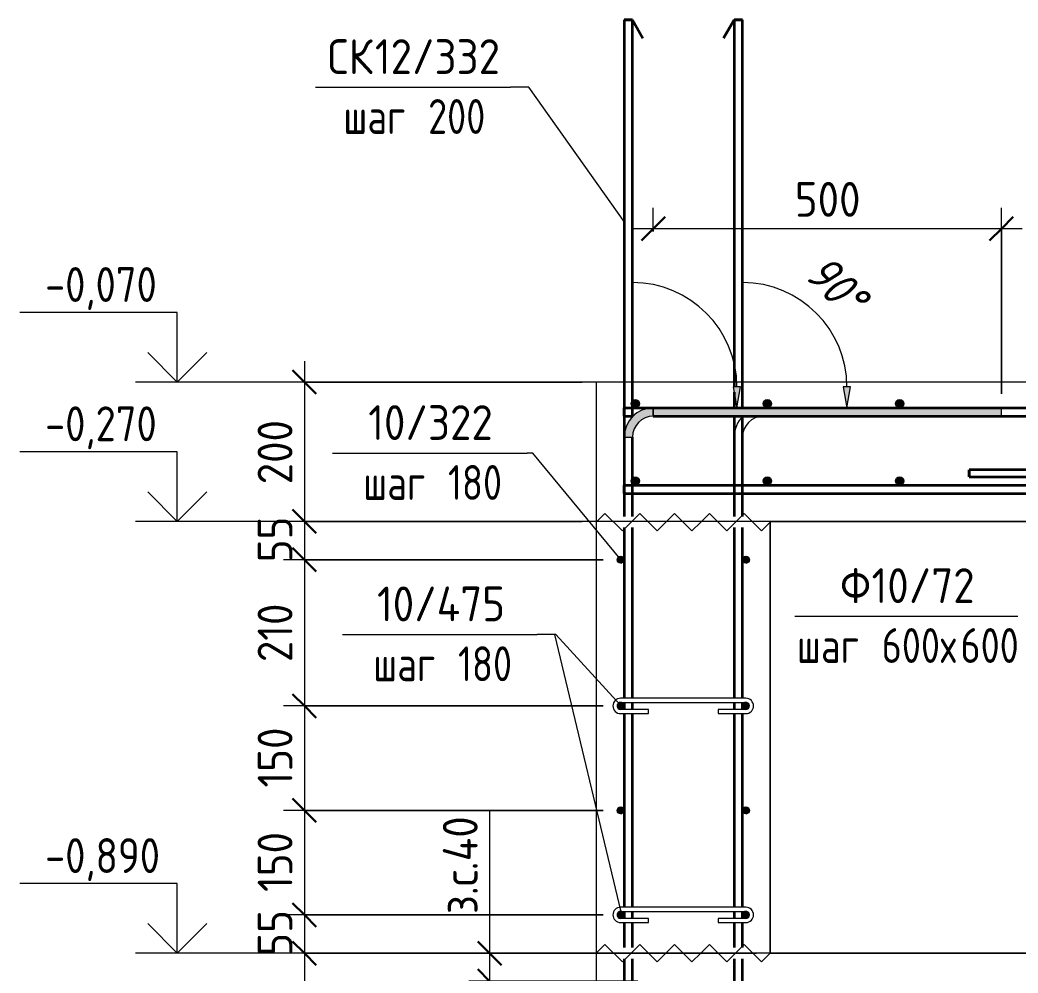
# Model space of a CAD drawing. Header units: millimetres. Extents: x 677 to 38046, y -1785 to 52249.
# Drawn here: x 6745 to 8178, y -918 to 450 of the extents above; entities that cross this region are included whole.
import ezdxf

# ---------------------------------------------------------------- set-up
doc = ezdxf.new("R2010")
doc.units = ezdxf.units.MM
for name, color, linetype, lineweight in [('AA_Dim', 7, 'Continuous', 9), ('AA_Dim-20', 7, 'Continuous', 9), ('AA_Oformlenie', 7, 'Continuous', 9), ('AA_Vinoska', 7, 'Continuous', 9), ('AA_Visotnaya otmetka', 7, 'Continuous', 9), ('AF_Perekritie', 7, 'Continuous', 60), ('AF_Perekritie_Опалубка', 253, 'Continuous', 20), ('AF_Stena_Опалубка', 253, 'Continuous', 20), ('KR_Armatura', 7, 'Continuous', 20), ('KR_Armatura_Tonkie', 7, 'Continuous', 20), ('KR_Fundament', 7, 'Continuous', 20)]:
    doc.layers.add(name, color=color, linetype=linetype, lineweight=lineweight)
doc.styles.add('ISOCPEUR_5', font='isocpeur.TTF', dxfattribs={"width": 0.9, "height": 50})
doc.styles.add('ISOCPEUR_6', font='isocpeur.TTF', dxfattribs={"width": 0.8, "height": 50})
doc.styles.add('ISOCPEUR_7', font='isocpeur.TTF', dxfattribs={"width": 0.85, "height": 50})
doc.styles.add('ISOCPEUR_I', font='isocpeui.ttf', dxfattribs={"width": 0.85, "height": 50})
doc.dimstyles.new('00_Точн_3_знака__прозр__2', dxfattribs={"dimscale": 304.8, "dimtxt": 50.137748, "dimasz": 0.111549, "dimexe": 0.098425, "dimexo": 0.065617, "dimgap": 0.006562, "dimtad": 1, "dimdec": 3, "dimrnd": 0.001, "dimdsep": 46, "dimtxsty": 'ISOCPEUR_5', "dimblk1": 'OBLIQUE', "dimblk2": 'OBLIQUE', "dimsah": 1, "dimcen": 0.09, "dimdle": 0.098425, "dimazin": 0, "dimtfac": 1, "dimtdec": 4, "dimtix": 1, "dimtmove": 0, "dimatfit": 3, "dimfxl": 1, "dimtvp": 1, "dimtolj": 1, "dimtzin": 0, "dimlwd": 18, "dimlwe": 18, "dimarcsym": 2})
doc.dimstyles.new('00_Точн_3_знака__прозр__3', dxfattribs={"dimscale": 304.8, "dimtxt": 50.137748, "dimasz": 0.111549, "dimexe": 0.098425, "dimexo": 0.065617, "dimgap": 0.006562, "dimtad": 1, "dimdec": 3, "dimrnd": 0.001, "dimdsep": 46, "dimtxsty": 'ISOCPEUR_5', "dimblk1": 'OBLIQUE', "dimblk2": 'OBLIQUE', "dimsah": 1, "dimcen": 0.09, "dimdle": 0.098425, "dimazin": 0, "dimtfac": 1, "dimtdec": 4, "dimtix": 1, "dimtmove": 1, "dimatfit": 3, "dimfxl": 1, "dimtvp": 1, "dimtolj": 1, "dimtzin": 0, "dimlwd": 18, "dimlwe": 18, "dimarcsym": 2})

# ---------------------------------------------------------------- blocks, each defined once
blk = doc.blocks.new('Грунт - Грунт-3689481-Сечение 6')
at = {"layer": 'AF_Perekritie', "lineweight": 20}
for p, q in [((3490.1, -270), (2610.1, -270)), ((2610.1, -270), (2610.1, -890)), ((3490.1, -890), (3490.1, -270)), ((2610.1, -890), (3490.1, -890))]:
    blk.add_line(p, q, dxfattribs=at)
blk = doc.blocks.new('351_Ряд стержней П переменный шаг _НесАрм_РабПлоск_ - Тип 1-3816183-Сечение 6')
at = {"layer": 'KR_Armatura_Tonkie', "lineweight": 35}
for p, q in [((2400.1, 450), (2400.1, -263)), ((2412.1, 450), (2400.1, 450)), ((2400.1, 450), (2412.1, 450)), ((2412.1, -107), (2412.1, 450)), ((2412.1, 450), (2427.1, 424)), ((2558.1, 450), (2543.1, 424)), ((2558.1, 450), (2558.1, -77)), ((2558.1, 450), (2570.1, 450)), ((2570.1, 450), (2558.1, 450)), ((2570.1, -107), (2570.1, 450)), ((2558.1, -84.3), (2558.1, -107)), ((2412.1, -119), (2412.1, -107)), ((2412.1, -119.7), (2412.1, -119)), ((2558.1, -119), (2558.1, -218)), ((2570.1, -218), (2570.1, -119)), ((2412.1, -218), (2412.1, -149)), ((2412.1, -230), (2412.1, -218)), ((2558.1, -218), (2558.1, -230)), ((2570.1, -230), (2570.1, -218)), ((2412.1, -263), (2412.1, -230)), ((2558.1, -230), (2558.1, -263)), ((2570.1, -263), (2570.1, -230)), ((2400.1, -279), (2400.1, -524)), ((2412.1, -524), (2412.1, -279)), ((2558.1, -279), (2558.1, -524)), ((2570.1, -524), (2570.1, -279)), ((2400.1, -530), (2400.1, -540)), ((2412.1, -540), (2412.1, -530)), ((2558.1, -530), (2558.1, -540)), ((2570.1, -540), (2570.1, -530)), ((2400.1, -546), (2400.1, -824)), ((2412.1, -824), (2412.1, -546)), ((2558.1, -546), (2558.1, -824)), ((2570.1, -824), (2570.1, -546)), ((2400.1, -830), (2400.1, -840)), ((2412.1, -840), (2412.1, -830)), ((2558.1, -830), (2558.1, -840)), ((2570.1, -840), (2570.1, -830)), ((2400.1, -846), (2400.1, -882)), ((2412.1, -882), (2412.1, -846)), ((2558.1, -846), (2558.1, -882)), ((2570.1, -882), (2570.1, -846)), ((2400.1, -898), (2400.1, -1108)), ((2412.1, -942), (2412.1, -898)), ((2558.1, -898), (2558.1, -942)), ((2570.1, -942), (2570.1, -898)), ((2412.1, -954), (2412.1, -942)), ((2558.1, -942), (2558.1, -954)), ((2570.1, -954), (2570.1, -942)), ((2412.1, -1108), (2412.1, -954)), ((2558.1, -954), (2558.1, -1108)), ((2570.1, -1108), (2570.1, -954)), ((2528.1, -1138), (2442.1, -1138)), ((2442.1, -1150), (2528.1, -1150))]:
    blk.add_line(p, q, dxfattribs=at)
at = {"layer": 'KR_Armatura_Tonkie', "lineweight": 35, "flags": 128}
for points in [[(2400.1, -1108), (2402, -1120.7), (2407.7, -1132.2), (2413.3, -1138)], [(2442.1, -1138), (2431.4, -1136), (2422.1, -1130.4), (2415.5, -1121.9), (2412.3, -1111.5), (2412.1, -1108)], [(2558.1, -1108), (2556.1, -1118.7), (2550.5, -1127.9), (2542, -1134.6), (2531.6, -1137.8), (2528.1, -1138)], [(2556.7, -1138), (2561.5, -1133.4), (2567.6, -1122.1), (2570, -1109.5), (2570.1, -1108)], [(2413.3, -1138), (2416.6, -1141.4), (2427.9, -1147.5), (2440.5, -1150), (2442.1, -1150)], [(2528.1, -1150), (2540.7, -1148), (2552.3, -1142.3), (2556.7, -1138)]]:
    blk.add_lwpolyline(points, dxfattribs=at)
blk = doc.blocks.new('261_Лягушка _НесАрм_РабПлоск_ - 10 А240-3810805-Сечение 6')
at = {"layer": 'KR_Armatura_Tonkie', "lineweight": 35}
for p, q in [((3085.7, -136.5), (3085.7, -188.5)), ((3085.7, -136.5), (3085.7, -188.5)), ((3095.7, -188.5), (3095.7, -136.5)), ((3095.7, -188.5), (3095.7, -136.5)), ((3078.2, -196), (2895.7, -196)), ((2895.7, -196), (2895.7, -206)), ((2895.7, -206), (2895.7, -196)), ((3285.7, -196), (3103.2, -196)), ((3285.7, -206), (3285.7, -196)), ((3285.7, -196), (3285.7, -206)), ((2895.7, -206), (3078.2, -206)), ((3103.2, -206), (3285.7, -206))]:
    blk.add_line(p, q, dxfattribs=at)
at = {"layer": 'KR_Armatura_Tonkie', "lineweight": 35, "flags": 128}
for points in [[(3085.7, -124), (3087.5, -120.1), (3091.7, -119.1), (3095.1, -121.7), (3095.7, -124)], [(3085.7, -124), (3085.7, -125.9), (3085.7, -131.1), (3085.7, -136.5)], [(3085.7, -136.5), (3085.7, -129.8), (3085.7, -125.2), (3085.7, -124)], [(3095.7, -136.5), (3095.7, -129.8), (3095.7, -125.2), (3095.7, -124)], [(3095.7, -124), (3095.7, -125.9), (3095.7, -131.1), (3095.7, -136.5)], [(3078.2, -206), (3086.2, -204.1), (3092.4, -198.7), (3095.5, -191), (3095.7, -188.5)], [(3085.7, -188.5), (3083.8, -193.5), (3079.1, -196), (3078.2, -196)], [(3085.7, -188.5), (3087.6, -196.5), (3093, -202.8), (3100.7, -205.8), (3103.2, -206)], [(3103.2, -196), (3098.2, -194.1), (3095.7, -189.4), (3095.7, -188.5)]]:
    blk.add_lwpolyline(points, dxfattribs=at)
blk = doc.blocks.new('Последовательность узлов - 3мм масшт20 маскировка-904226-Сечение 6')
at = {"layer": 'AA_Oformlenie'}
for p, q in [((2360.1, -890), (2372.6, -877.5)), ((2397.6, -902.5), (2372.6, -877.5)), ((2410.1, -890), (2422.6, -877.5)), ((2447.6, -902.5), (2422.6, -877.5)), ((2460.1, -890), (2472.6, -877.5)), ((2497.6, -902.5), (2472.6, -877.5)), ((2510.1, -890), (2522.6, -877.5)), ((2547.6, -902.5), (2522.6, -877.5)), ((2560.1, -890), (2572.6, -877.5)), ((2597.6, -902.5), (2572.6, -877.5)), ((2410.1, -890), (2397.6, -902.5)), ((2460.1, -890), (2447.6, -902.5)), ((2510.1, -890), (2497.6, -902.5)), ((2560.1, -890), (2547.6, -902.5)), ((2610.1, -890), (2597.6, -902.5))]:
    blk.add_line(p, q, dxfattribs=at)
blk = doc.blocks.new('079_Обозначение загиба стержня _ЭлУзла_ - Сплошные линии-3826917-Сечение 6')
at = {"layer": 'AA_Oformlenie'}
blk.add_hatch(color=256, dxfattribs=at).paths.add_polyline_path([(2720.1, -107), (2725.3, -77), (2714.8, -77)])
for p, q in [((2725.3, -77), (2714.8, -77)), ((2714.8, -77), (2720.1, -107)), ((2720.1, -107), (2725.3, -77)), ((3100.1, -107), (2600.1, -107)), ((2600.1, -119), (3100.1, -119))]:
    blk.add_line(p, q, dxfattribs=at)
for centre, radius, start, end in [((2570.1, -77), 150, 0.0049, 90), ((2600.1, -149), 42, 134.2549, 180), ((2600.1, -149), 30, 90, 180)]:
    blk.add_arc(centre, radius, start, end, dxfattribs=at)
blk = doc.blocks.new('079_Обозначение загиба стержня _ЭлУзла_ - Сплошные линии-3826904-Сечение 6')
at = {"layer": 'AA_Oformlenie'}
for points in [[(2562.1, -107), (2567.3, -77), (2556.8, -77)], [(2412.1, -149), (2413.1, -141.2), (2416.1, -134), (2421.1, -127.6), (2427.1, -123), (2434.3, -120), (2442.1, -119), (2442.1, -107), (2431.2, -108.4), (2421.1, -112.6), (2412.1, -119.7), (2405.7, -128), (2401.5, -138.1), (2400.1, -149)], [(2725.3, -119), (2942.1, -119), (2942.1, -107), (2442.1, -107), (2442.1, -119), (2722.2, -119)]]:
    blk.add_hatch(color=256, dxfattribs=at).paths.add_polyline_path(points)
for p, q in [((2567.3, -77), (2556.8, -77)), ((2556.8, -77), (2562.1, -107)), ((2562.1, -107), (2567.3, -77)), ((2442.1, -119), (2442.1, -107)), ((2942.1, -107), (2442.1, -107)), ((2942.1, -107), (2442.1, -107)), ((2442.1, -107), (2442.1, -119)), ((2942.1, -119), (2942.1, -107)), ((2942.1, -119), (2942.1, -107)), ((2442.1, -119), (2942.1, -119)), ((2442.1, -119), (2942.1, -119)), ((2400.1, -149), (2412.1, -149))]:
    blk.add_line(p, q, dxfattribs=at)
for centre, radius, start, end in [((2412.1, -77), 150, 0.0049, 90), ((2442.1, -149), 42, 90, 180), ((2442.1, -149), 42, 90, 180), ((2442.1, -149), 30, 90, 180), ((2442.1, -149), 30, 90, 180)]:
    blk.add_arc(centre, radius, start, end, dxfattribs=at)
blk = doc.blocks.new('079_Шпилька _ЭлУзла_ - d8 А240-3827634-Сечение 6')
at = {"layer": 'AA_Oformlenie'}
for p, q in [((2575.1, -824), (2395.1, -824)), ((2395.1, -830), (2575.1, -830)), ((2435.1, -840), (2395.1, -840)), ((2435.1, -846), (2435.1, -840)), ((2575.1, -840), (2535.1, -840)), ((2535.1, -840), (2535.1, -846)), ((2395.1, -846), (2435.1, -846)), ((2535.1, -846), (2575.1, -846))]:
    blk.add_line(p, q, dxfattribs=at)
for centre, radius, start, end in [((2395.1, -835), 11, 90, 270), ((2395.1, -835), 5, 90, 270), ((2575.1, -835), 11, 270, 90), ((2575.1, -835), 5, 270, 90)]:
    blk.add_arc(centre, radius, start, end, dxfattribs=at)
blk = doc.blocks.new('DIMBLOCK47-Сечение 6')
at = {"layer": 'AA_Dim-20', "lineweight": 18}
for p, q in [((7654.2, 146.3), (7654.2, 180.3)), ((8154.2, -87), (8154.2, 180.3)), ((8184.2, 150.3), (7624.2, 150.3)), ((7654.2, 150.3), (7654.2, 146.3)), ((8154.2, 150.3), (8154.2, -87))]:
    blk.add_line(p, q, dxfattribs=at)
at = {"layer": 'AA_Dim-20', "lineweight": 30}
for p, q in [((7654.2, 150.3), (7671.2, 167.3)), ((8154.2, 150.3), (8171.2, 167.3)), ((7654.2, 150.3), (7637.2, 133.3)), ((8154.2, 150.3), (8137.2, 133.3))]:
    blk.add_line(p, q, dxfattribs=at)
at = {"layer": 'AA_Dim-20', "color": 0, "lineweight": 18, "insert": (7857.4, 217.4), "char_height": 50, "width": 112.384, "attachment_point": 1, "line_spacing_factor": 1.135194, "style": 'ISOCPEUR_5'}
blk.add_mtext('500', dxfattribs=at)
blk = doc.blocks.new('_Oblique')
at = {"color": 0, "linetype": 'ByBlock', "lineweight": -2}
blk.add_line((-0.5, -0.5), (0.5, 0.5), dxfattribs=at)
blk = doc.blocks.new('042_М_Арматуры - Диам длина поз _ Шаг-2260295-Сечение 6')
at = {"layer": 'AA_Vinoska'}
blk.add_line((3918, 313.8), (4198, 313.8), dxfattribs=at)
blk = doc.blocks.new('042_М_Арматуры - Диам длина поз _ Комментарий-2260297-Сечение 6')
at = {"layer": 'AA_Vinoska'}
blk.add_line((3113.6, -1446.6), (3433.6, -1446.6), dxfattribs=at)
blk = doc.blocks.new('DIMBLOCK49-Сечение 6')
at = {"layer": 'AA_Dim-20', "lineweight": 18}
for p, q in [((7419, -686.2), (7419, -853.8)), ((7419, -853.8), (7419, -910)), ((7419, -860), (7419, -960)), ((7802.2, -890), (7389, -890)), ((7419, -890), (7802.2, -890)), ((7632.2, -930), (7389, -930)), ((7419, -930), (7632.2, -930))]:
    blk.add_line(p, q, dxfattribs=at)
at = {"layer": 'AA_Dim-20', "lineweight": 30}
for p, q in [((7419, -890), (7402, -873)), ((7419, -890), (7436, -907)), ((7419, -930), (7402, -913)), ((7419, -930), (7436, -947))]:
    blk.add_line(p, q, dxfattribs=at)
at = {"layer": 'AA_Dim-20', "color": 0, "lineweight": 18, "insert": (7351.9, -833.8), "char_height": 50, "width": 177.09, "attachment_point": 1, "rotation": 90, "line_spacing_factor": 1.135194, "style": 'ISOCPEUR_5'}
blk.add_mtext('з.с.40', dxfattribs=at)
blk = doc.blocks.new('DIMBLOCK50-Сечение 6')
at = {"layer": 'AA_Dim-20', "lineweight": 18}
for p, q in [((7153, -40), (7153, -270)), ((7552.2, -70), (7123, -70)), ((7153, -70), (7552.2, -70)), ((7552.2, -270), (7123, -270)), ((7153, -270), (7552.2, -270))]:
    blk.add_line(p, q, dxfattribs=at)
at = {"layer": 'AA_Dim-20', "lineweight": 30}
for p, q in [((7153, -70), (7136, -53)), ((7153, -70), (7170, -87)), ((7153, -270), (7136, -253)), ((7153, -270), (7170, -287))]:
    blk.add_line(p, q, dxfattribs=at)
at = {"layer": 'AA_Dim-20', "color": 0, "lineweight": 18, "insert": (7085.9, -216.8), "char_height": 50, "width": 112.384, "attachment_point": 1, "rotation": 90, "line_spacing_factor": 1.135194, "style": 'ISOCPEUR_5'}
blk.add_mtext('200', dxfattribs=at)
blk = doc.blocks.new('DIMBLOCK51-Сечение 6')
at = {"layer": 'AA_Dim-20', "lineweight": 30}
for p, q in [((7153, -270), (7136, -253)), ((7153, -270), (7170, -287)), ((7153, -325), (7136, -308)), ((7153, -325), (7170, -342))]:
    blk.add_line(p, q, dxfattribs=at)
at = {"layer": 'AA_Dim-20', "lineweight": 18}
for p, q in [((7552.2, -270), (7123, -270)), ((7153, -270), (7153, -325)), ((7153, -270), (7552.2, -270)), ((7582.2, -325), (7123, -325)), ((7153, -325), (7582.2, -325))]:
    blk.add_line(p, q, dxfattribs=at)
at = {"layer": 'AA_Dim-20', "color": 0, "lineweight": 18, "insert": (7085.9, -328.7), "char_height": 50, "width": 74.923, "attachment_point": 1, "rotation": 90, "line_spacing_factor": 1.135194, "style": 'ISOCPEUR_5'}
blk.add_mtext('55', dxfattribs=at)
blk = doc.blocks.new('DIMBLOCK52-Сечение 6')
at = {"layer": 'AA_Dim-20', "lineweight": 30}
for p, q in [((7153, -325), (7136, -308)), ((7153, -325), (7170, -342)), ((7153, -535), (7136, -518)), ((7153, -535), (7170, -552))]:
    blk.add_line(p, q, dxfattribs=at)
at = {"layer": 'AA_Dim-20', "lineweight": 18}
for p, q in [((7582.2, -325), (7123, -325)), ((7153, -325), (7153, -535)), ((7153, -325), (7582.2, -325)), ((7582.2, -535), (7123, -535)), ((7153, -535), (7582.2, -535))]:
    blk.add_line(p, q, dxfattribs=at)
at = {"layer": 'AA_Dim-20', "color": 0, "lineweight": 18, "insert": (7085.9, -472.1), "char_height": 50, "width": 101.032, "attachment_point": 1, "rotation": 90, "line_spacing_factor": 1.135194, "style": 'ISOCPEUR_5'}
blk.add_mtext('210', dxfattribs=at)
blk = doc.blocks.new('DIMBLOCK53-Сечение 6')
at = {"layer": 'AA_Dim-20', "lineweight": 30}
for p, q in [((7153, -535), (7136, -518)), ((7153, -535), (7170, -552)), ((7153, -685), (7136, -668)), ((7153, -685), (7170, -702))]:
    blk.add_line(p, q, dxfattribs=at)
at = {"layer": 'AA_Dim-20', "lineweight": 18}
for p, q in [((7582.2, -535), (7123, -535)), ((7153, -535), (7153, -685)), ((7153, -535), (7582.2, -535)), ((7582.2, -685), (7123, -685)), ((7153, -685), (7582.2, -685))]:
    blk.add_line(p, q, dxfattribs=at)
at = {"layer": 'AA_Dim-20', "color": 0, "lineweight": 18, "insert": (7085.9, -652.1), "char_height": 50, "width": 101.032, "attachment_point": 1, "rotation": 90, "line_spacing_factor": 1.135194, "style": 'ISOCPEUR_5'}
blk.add_mtext('150', dxfattribs=at)
blk = doc.blocks.new('DIMBLOCK54-Сечение 6')
at = {"layer": 'AA_Dim-20', "lineweight": 30}
for p, q in [((7153, -685), (7136, -668)), ((7153, -685), (7170, -702)), ((7153, -835), (7136, -818)), ((7153, -835), (7170, -852))]:
    blk.add_line(p, q, dxfattribs=at)
at = {"layer": 'AA_Dim-20', "lineweight": 18}
for p, q in [((7582.2, -685), (7123, -685)), ((7153, -685), (7153, -835)), ((7153, -685), (7582.2, -685)), ((7582.2, -835), (7123, -835)), ((7153, -835), (7582.2, -835))]:
    blk.add_line(p, q, dxfattribs=at)
at = {"layer": 'AA_Dim-20', "color": 0, "lineweight": 18, "insert": (7085.9, -802.1), "char_height": 50, "width": 101.032, "attachment_point": 1, "rotation": 90, "line_spacing_factor": 1.135194, "style": 'ISOCPEUR_5'}
blk.add_mtext('150', dxfattribs=at)
blk = doc.blocks.new('DIMBLOCK55-Сечение 6')
at = {"layer": 'AA_Dim-20', "lineweight": 30}
for p, q in [((7153, -835), (7136, -818)), ((7153, -835), (7170, -852)), ((7153, -890), (7136, -873)), ((7153, -890), (7170, -907))]:
    blk.add_line(p, q, dxfattribs=at)
at = {"layer": 'AA_Dim-20', "lineweight": 18}
for p, q in [((7582.2, -835), (7123, -835)), ((7153, -835), (7153, -890)), ((7153, -835), (7582.2, -835)), ((7802.2, -890), (7123, -890)), ((7153, -890), (7802.2, -890))]:
    blk.add_line(p, q, dxfattribs=at)
at = {"layer": 'AA_Dim-20', "color": 0, "lineweight": 18, "insert": (7085.9, -893.7), "char_height": 50, "width": 74.923, "attachment_point": 1, "rotation": 90, "line_spacing_factor": 1.135194, "style": 'ISOCPEUR_5'}
blk.add_mtext('55', dxfattribs=at)
blk = doc.blocks.new('DIMBLOCK56-Сечение 6')
at = {"layer": 'AA_Dim-20', "lineweight": 30}
for p, q in [((7153, -890), (7136, -873)), ((7153, -890), (7170, -907)), ((7153, -1190), (7136, -1173)), ((7153, -1190), (7170, -1207))]:
    blk.add_line(p, q, dxfattribs=at)
at = {"layer": 'AA_Dim-20', "lineweight": 18}
for p, q in [((7802.2, -890), (7123, -890)), ((7153, -890), (7153, -1220)), ((7153, -890), (7802.2, -890)), ((7552.2, -1190), (7123, -1190)), ((7153, -1190), (7552.2, -1190))]:
    blk.add_line(p, q, dxfattribs=at)
at = {"layer": 'AA_Dim-20', "color": 0, "lineweight": 18, "insert": (7085.9, -1086.8), "char_height": 50, "width": 112.384, "attachment_point": 1, "rotation": 90, "line_spacing_factor": 1.135194, "style": 'ISOCPEUR_5'}
blk.add_mtext('300', dxfattribs=at)
blk = doc.blocks.new('Высотные отметки - Стрелка вверх-400292-Сечение 6')
at = {"layer": 'AA_Vinoska'}
for p, q in [((1758.4, 30), (1532.4, 30)), ((1758.4, -70), (1758.4, 30)), ((1758.4, -70), (1716, -27.6)), ((1758.4, -70), (1800.8, -27.6)), ((1818.4, -70), (1698.4, -70))]:
    blk.add_line(p, q, dxfattribs=at)

msp = doc.modelspace()

# ---------------------------------------------------------------- hatches: boundary and pattern name
at = {"layer": 'KR_Armatura'}
h = msp.add_hatch(color=256, dxfattribs=at)
edge = h.paths.add_edge_path()
edge.add_arc((7628.1811, -101), 6, 0, 360)
for points in [[(7625.1811, -106.1962), (7631.1811, -106.1962), (7634.1811, -101), (7631.1811, -95.8038), (7625.1811, -95.8038), (7622.1811, -101)], [(7815.0561, -106.1962), (7821.0561, -106.1962), (7824.0561, -101), (7821.0561, -95.8038), (7815.0561, -95.8038), (7812.0561, -101)], [(8004.9311, -106.1962), (8010.9311, -106.1962), (8013.9311, -101), (8010.9311, -95.8038), (8004.9311, -95.8038), (8001.9311, -101)], [(7625.1811, -217.1962), (7631.1811, -217.1962), (7634.1811, -212), (7631.1811, -206.8038), (7625.1811, -206.8038), (7622.1811, -212)], [(7815.0561, -217.1962), (7821.0561, -217.1962), (7824.0561, -212), (7821.0561, -206.8038), (7815.0561, -206.8038), (7812.0561, -212)], [(8004.9311, -217.1962), (8010.9311, -217.1962), (8013.9311, -212), (8010.9311, -206.8038), (8004.9311, -206.8038), (8001.9311, -212)], [(7608.7262, -329.7553), (7612.1811, -325), (7608.7262, -320.2447), (7603.136, -322.0611), (7603.136, -327.9389)], [(7788.7262, -329.7553), (7792.1811, -325), (7788.7262, -320.2447), (7783.136, -322.0611), (7783.136, -327.9389)], [(7608.7262, -539.7553), (7612.1811, -535), (7608.7262, -530.2447), (7603.136, -532.1285), (7603.205, -537.9613), (7607.4177, -539.3301)], [(7788.6861, -539.7423), (7788.771, -539.6936), (7792.1811, -535), (7788.6861, -530.2577), (7783.136, -532.0611), (7783.136, -537.9389), (7788.4752, -539.6737)], [(7608.7262, -689.7553), (7612.1811, -685), (7608.7262, -680.2447), (7603.136, -682.0611), (7603.136, -687.9389)], [(7788.7262, -689.7553), (7792.1811, -685), (7788.7262, -680.2447), (7783.136, -682.0611), (7783.136, -687.9389)], [(7608.7262, -839.7553), (7612.1811, -835), (7608.7262, -830.2447), (7603.136, -832.1285), (7603.205, -837.9613), (7607.4177, -839.3301)], [(7788.6861, -839.7423), (7788.771, -839.6936), (7792.1811, -835), (7788.6861, -830.2577), (7783.136, -832.0611), (7783.136, -837.9389), (7788.4752, -839.6737)]]:
    msp.add_hatch(color=256, dxfattribs=at).paths.add_polyline_path(points)
h = msp.add_hatch(color=256, dxfattribs=at)
edge = h.paths.add_edge_path()
edge.add_arc((7818.0561, -101), 6, 0, 360)
h = msp.add_hatch(color=256, dxfattribs=at)
edge = h.paths.add_edge_path()
edge.add_arc((8007.9311, -101), 6, 0, 360)
h = msp.add_hatch(color=256, dxfattribs=at)
edge = h.paths.add_edge_path()
edge.add_arc((7628.1811, -212), 6, 0, 360)
h = msp.add_hatch(color=256, dxfattribs=at)
edge = h.paths.add_edge_path()
edge.add_arc((7818.0561, -212), 6, 0, 360)
h = msp.add_hatch(color=256, dxfattribs=at)
edge = h.paths.add_edge_path()
edge.add_arc((8007.9311, -212), 6, 0, 360)
h = msp.add_hatch(color=256, dxfattribs=at)
edge = h.paths.add_edge_path()
edge.add_arc((7607.1811, -325), 5, 0, 360)
h = msp.add_hatch(color=256, dxfattribs=at)
edge = h.paths.add_edge_path()
edge.add_arc((7787.1811, -325), 5, 0, 360)
h = msp.add_hatch(color=256, dxfattribs=at)
edge = h.paths.add_edge_path()
edge.add_arc((7607.1811, -535), 5, 360, 503.1119667)
edge.add_line((7603.1821, -531.9987), (7607.1811, -535))
edge.add_line((7607.1811, -535), (7612.1811, -535))
h = msp.add_hatch(color=256, dxfattribs=at)
edge = h.paths.add_edge_path()
edge.add_arc((7787.1811, -535), 5, 72.5160871, 287.4839129)
edge.add_line((7788.6833, -539.769), (7787.1811, -535))
edge.add_line((7787.1811, -535), (7788.6833, -530.231))
h = msp.add_hatch(color=256, dxfattribs=at)
edge = h.paths.add_edge_path()
edge.add_arc((7787.1811, -535), 5, 360, 431.0654432)
edge.add_line((7788.8036, -530.2706), (7787.1811, -535))
edge.add_line((7787.1811, -535), (7792.1811, -535))
h = msp.add_hatch(color=256, dxfattribs=at)
edge = h.paths.add_edge_path()
edge.add_arc((7607.1811, -535), 5, 144.8262475, 215.1737525)
edge.add_line((7603.0941, -537.8803), (7607.1811, -535))
edge.add_line((7607.1811, -535), (7603.0941, -532.1197))
h = msp.add_hatch(color=256, dxfattribs=at)
edge = h.paths.add_edge_path()
edge.add_arc((7607.1811, -535), 5, 216.8880333, 360)
edge.add_line((7612.1811, -535), (7607.1811, -535))
edge.add_line((7607.1811, -535), (7603.1821, -538.0013))
h = msp.add_hatch(color=256, dxfattribs=at)
edge = h.paths.add_edge_path()
edge.add_arc((7787.1811, -535), 5, 288.9345568, 360)
edge.add_line((7792.1811, -535), (7787.1811, -535))
edge.add_line((7787.1811, -535), (7788.8036, -539.7294))
h = msp.add_hatch(color=256, dxfattribs=at)
edge = h.paths.add_edge_path()
edge.add_arc((7607.1811, -685), 5, 0, 360)
h = msp.add_hatch(color=256, dxfattribs=at)
edge = h.paths.add_edge_path()
edge.add_arc((7787.1811, -685), 5, 0, 360)
h = msp.add_hatch(color=256, dxfattribs=at)
edge = h.paths.add_edge_path()
edge.add_arc((7607.1811, -835), 5, 0, 143.1119667)
edge.add_line((7603.1821, -831.9987), (7607.1811, -835))
edge.add_line((7607.1811, -835), (7612.1811, -835))
h = msp.add_hatch(color=256, dxfattribs=at)
edge = h.paths.add_edge_path()
edge.add_arc((7787.1811, -835), 5, 72.5160871, 287.4839129)
edge.add_line((7788.6833, -839.769), (7787.1811, -835))
edge.add_line((7787.1811, -835), (7788.6833, -830.231))
h = msp.add_hatch(color=256, dxfattribs=at)
edge = h.paths.add_edge_path()
edge.add_arc((7787.1811, -835), 5, 0, 71.0654432)
edge.add_line((7788.8036, -830.2706), (7787.1811, -835))
edge.add_line((7787.1811, -835), (7792.1811, -835))
h = msp.add_hatch(color=256, dxfattribs=at)
edge = h.paths.add_edge_path()
edge.add_arc((7607.1811, -835), 5, 144.8262475, 215.1737525)
edge.add_line((7603.0941, -837.8803), (7607.1811, -835))
edge.add_line((7607.1811, -835), (7603.0941, -832.1197))
h = msp.add_hatch(color=256, dxfattribs=at)
edge = h.paths.add_edge_path()
edge.add_arc((7607.1811, -835), 5, 216.8880333, 360)
edge.add_line((7612.1811, -835), (7607.1811, -835))
edge.add_line((7607.1811, -835), (7603.1821, -838.0013))
h = msp.add_hatch(color=256, dxfattribs=at)
edge = h.paths.add_edge_path()
edge.add_arc((7787.1811, -835), 5, 288.9345568, 360)
edge.add_line((7792.1811, -835), (7787.1811, -835))
edge.add_line((7787.1811, -835), (7788.8036, -839.7294))

# ---------------------------------------------------------------- linework, layer by layer
at = {"layer": 'AA_Vinoska'}
for p, q in [((7475.3833, 353.3733), (7448.9306, 353.3733)), ((7613.5255, 159.3865), (7475.3833, 353.3733)), ((7481.0142, -172.1055), (7473.2395, -172.1055)), ((7606.3598, -323.6065), (7481.0142, -172.1055)), ((7512.6002, -432.4745), (7487.6039, -432.4745)), ((7514.0567, -432.4745), (7487.6039, -432.4745)), ((7608.103, -830.5777), (7512.6002, -432.4745)), ((7606.3598, -533.2609), (7514.0567, -432.4745))]:
    msp.add_line(p, q, dxfattribs=at)
at = {"layer": 'AA_Visotnaya otmetka'}
for p, q in [((7124.8961, -70), (6970.511, -70)), ((7572.1811, -70), (7124.8961, -70)), ((7101.1445, -270), (6970.511, -270)), ((7855.256, -270), (7101.1445, -270)), ((7338.66, -890), (6970.511, -890)), ((7849.3181, -890), (7338.66, -890))]:
    msp.add_line(p, q, dxfattribs=at)
at = {"layer": 'AF_Perekritie_Опалубка'}
for p, q in [((8952.1811, -70), (7572.1811, -70)), ((7572.1811, -70), (7572.1811, -270)), ((7822.1811, -270), (8702.1811, -270))]:
    msp.add_line(p, q, dxfattribs=at)
at = {"layer": 'AF_Stena_Опалубка'}
for p, q in [((7572.1811, -270), (7572.1811, -890)), ((7822.1811, -890), (7822.1811, -270))]:
    msp.add_line(p, q, dxfattribs=at)
at = {"layer": 'KR_Armatura'}
for p, q in [((7625.1811, -95.8038), (7622.1811, -101)), ((7631.1811, -95.8038), (7625.1811, -95.8038)), ((7634.1811, -101), (7631.1811, -95.8038)), ((7815.0561, -95.8038), (7812.0561, -101)), ((7821.0561, -95.8038), (7815.0561, -95.8038)), ((7824.0561, -101), (7821.0561, -95.8038)), ((8004.9311, -95.8038), (8001.9311, -101)), ((8010.9311, -95.8038), (8004.9311, -95.8038)), ((8013.9311, -101), (8010.9311, -95.8038)), ((7622.1811, -101), (7625.1811, -106.1962)), ((7625.1811, -106.1962), (7631.1811, -106.1962)), ((7631.1811, -106.1962), (7634.1811, -101)), ((7812.0561, -101), (7815.0561, -106.1962)), ((7815.0561, -106.1962), (7821.0561, -106.1962)), ((7821.0561, -106.1962), (7824.0561, -101)), ((8001.9311, -101), (8004.9311, -106.1962)), ((8004.9311, -106.1962), (8010.9311, -106.1962)), ((8010.9311, -106.1962), (8013.9311, -101)), ((7625.1811, -206.8038), (7622.1811, -212)), ((7622.1811, -212), (7625.1811, -217.1962)), ((7631.1811, -206.8038), (7625.1811, -206.8038)), ((7634.1811, -212), (7631.1811, -206.8038)), ((7631.1811, -217.1962), (7634.1811, -212)), ((7815.0561, -206.8038), (7812.0561, -212)), ((7812.0561, -212), (7815.0561, -217.1962)), ((7821.0561, -206.8038), (7815.0561, -206.8038)), ((7824.0561, -212), (7821.0561, -206.8038)), ((7821.0561, -217.1962), (7824.0561, -212)), ((8004.9311, -206.8038), (8001.9311, -212)), ((8001.9311, -212), (8004.9311, -217.1962)), ((8010.9311, -206.8038), (8004.9311, -206.8038)), ((8013.9311, -212), (8010.9311, -206.8038)), ((8010.9311, -217.1962), (8013.9311, -212)), ((7625.1811, -217.1962), (7631.1811, -217.1962)), ((7815.0561, -217.1962), (7821.0561, -217.1962)), ((8004.9311, -217.1962), (8010.9311, -217.1962)), ((7608.7262, -320.2447), (7603.136, -322.0611)), ((7603.136, -322.0611), (7603.136, -327.9389)), ((7603.136, -327.9389), (7608.7262, -329.7553)), ((7612.1811, -325), (7608.7262, -320.2447)), ((7608.7262, -329.7553), (7612.1811, -325)), ((7788.7262, -320.2447), (7783.136, -322.0611)), ((7783.136, -322.0611), (7783.136, -327.9389)), ((7783.136, -327.9389), (7788.7262, -329.7553)), ((7792.1811, -325), (7788.7262, -320.2447)), ((7788.7262, -329.7553), (7792.1811, -325)), ((7608.7262, -530.2447), (7603.136, -532.1285)), ((7612.1811, -535), (7608.7262, -530.2447)), ((7788.6861, -530.2577), (7783.136, -532.0611)), ((7787.1811, -535), (7788.6833, -530.231)), ((7788.8036, -530.2706), (7787.1811, -535)), ((7792.1811, -535), (7788.6861, -530.2577)), ((7607.1811, -535), (7603.0941, -532.1197)), ((7603.0941, -537.8803), (7607.1811, -535)), ((7603.136, -532.1285), (7603.205, -537.9613)), ((7603.1821, -531.9987), (7607.1811, -535)), ((7607.1811, -535), (7603.1821, -538.0013)), ((7603.205, -537.9613), (7607.4177, -539.3301)), ((7607.1811, -535), (7612.1811, -535)), ((7612.1811, -535), (7607.1811, -535)), ((7607.4177, -539.3301), (7608.7262, -539.7553)), ((7608.7262, -539.7553), (7612.1811, -535)), ((7783.136, -532.0611), (7783.136, -537.9389)), ((7783.136, -537.9389), (7788.4752, -539.6737)), ((7787.1811, -535), (7792.1811, -535)), ((7788.6833, -539.769), (7787.1811, -535)), ((7792.1811, -535), (7787.1811, -535)), ((7787.1811, -535), (7788.8036, -539.7294)), ((7788.4752, -539.6737), (7788.6861, -539.7423)), ((7788.6861, -539.7423), (7788.771, -539.6936)), ((7788.771, -539.6936), (7792.1811, -535)), ((7608.7262, -680.2447), (7603.136, -682.0611)), ((7603.136, -682.0611), (7603.136, -687.9389)), ((7603.136, -687.9389), (7608.7262, -689.7553)), ((7612.1811, -685), (7608.7262, -680.2447)), ((7608.7262, -689.7553), (7612.1811, -685)), ((7788.7262, -680.2447), (7783.136, -682.0611)), ((7783.136, -682.0611), (7783.136, -687.9389)), ((7783.136, -687.9389), (7788.7262, -689.7553)), ((7792.1811, -685), (7788.7262, -680.2447)), ((7788.7262, -689.7553), (7792.1811, -685)), ((7608.7262, -830.2447), (7603.136, -832.1285)), ((7612.1811, -835), (7608.7262, -830.2447)), ((7788.6861, -830.2577), (7783.136, -832.0611)), ((7787.1811, -835), (7788.6833, -830.231)), ((7788.8036, -830.2706), (7787.1811, -835)), ((7792.1811, -835), (7788.6861, -830.2577)), ((7607.1811, -835), (7603.0941, -832.1197)), ((7603.0941, -837.8803), (7607.1811, -835)), ((7603.136, -832.1285), (7603.205, -837.9613)), ((7603.1821, -831.9987), (7607.1811, -835)), ((7607.1811, -835), (7603.1821, -838.0013)), ((7603.205, -837.9613), (7607.4177, -839.3301)), ((7607.1811, -835), (7612.1811, -835)), ((7612.1811, -835), (7607.1811, -835)), ((7607.4177, -839.3301), (7608.7262, -839.7553)), ((7608.7262, -839.7553), (7612.1811, -835)), ((7783.136, -832.0611), (7783.136, -837.9389)), ((7783.136, -837.9389), (7788.4752, -839.6737)), ((7787.1811, -835), (7792.1811, -835)), ((7788.6833, -839.769), (7787.1811, -835)), ((7792.1811, -835), (7787.1811, -835)), ((7787.1811, -835), (7788.8036, -839.7294)), ((7788.4752, -839.6737), (7788.6861, -839.7423)), ((7788.6861, -839.7423), (7788.771, -839.6936)), ((7788.771, -839.6936), (7792.1811, -835))]:
    msp.add_line(p, q, dxfattribs=at)
for centre, radius in [((7628.1811, -101), 6), ((7818.0561, -101), 6), ((8007.9311, -101), 6), ((7628.1811, -212), 6), ((7818.0561, -212), 6), ((8007.9311, -212), 6), ((7607.1811, -325), 5), ((7787.1811, -325), 5), ((7607.1811, -685), 5), ((7787.1811, -685), 5)]:
    msp.add_circle(centre, radius, dxfattribs=at)
for centre, start, end in [((7607.1811, -535), 360, 143.1119667), ((7787.1811, -535), 72.5160871, 287.4839129), ((7787.1811, -535), 360, 71.0654432), ((7607.1811, -535), 144.8262475, 215.1737525), ((7607.1811, -535), 216.8880333, 360), ((7787.1811, -535), 288.9345568, 360), ((7607.1811, -835), 0, 143.1119667), ((7787.1811, -835), 72.5160871, 287.4839129), ((7787.1811, -835), 0, 71.0654432), ((7607.1811, -835), 144.8262475, 215.1737525), ((7607.1811, -835), 216.8880333, 360), ((7787.1811, -835), 288.9345568, 360)]:
    msp.add_arc(centre, 5, start, end, dxfattribs=at)
at = {"layer": 'KR_Armatura_Tonkie', "lineweight": 35}
for p, q in [((7612.1811, -107), (8912.1811, -107)), ((7612.1811, -119), (7612.1811, -107)), ((7612.1811, -119), (7624.8721, -119)), ((7654.1777, -119), (8870.1845, -119)), ((7612.1811, -218), (8912.1811, -218)), ((7612.1811, -230), (7612.1811, -218)), ((7612.1811, -230), (8912.1811, -230))]:
    msp.add_line(p, q, dxfattribs=at)
at = {"layer": 'KR_Fundament'}
for p, q in [((7572.1811, -890), (7572.1811, -1190)), ((8702.1811, -890), (7822.1811, -890))]:
    msp.add_line(p, q, dxfattribs=at)

# ---------------------------------------------------------------- block references
at = {"layer": 'AA_Oformlenie'}
for name, p in [('079_Обозначение загиба стержня _ЭлУзла_ - Сплошные линии-3826904-Сечение 6', (5212.1195, 0)), ('079_Обозначение загиба стержня _ЭлУзла_ - Сплошные линии-3826917-Сечение 6', (5212.1195, 0)), ('Последовательность узлов - 3мм масшт20 маскировка-904226-Сечение 6', (5212.1195, 619)), ('079_Шпилька _ЭлУзла_ - d8 А240-3827634-Сечение 6', (5212.1195, 300)), ('079_Шпилька _ЭлУзла_ - d8 А240-3827634-Сечение 6', (5212.1195, 0)), ('Последовательность узлов - 3мм масшт20 маскировка-904226-Сечение 6', (5212.1195, 0))]:
    msp.add_blockref(name, p, dxfattribs=at)
at = {"layer": 'AA_Vinoska'}
for name, p in [('042_М_Арматуры - Диам длина поз _ Шаг-2260295-Сечение 6', (3250.9002, 39.6023)), ('Высотные отметки - Стрелка вверх-400292-Сечение 6', (5212.1195, 0)), ('042_М_Арматуры - Диам длина поз _ Шаг-2260295-Сечение 6', (3275.2092, -485.8766)), ('042_М_Арматуры - Диам длина поз _ Комментарий-2260297-Сечение 6', (4743.9292, 1040.408)), ('042_М_Арматуры - Диам длина поз _ Шаг-2260295-Сечение 6', (3289.5735, -746.2456))]:
    msp.add_blockref(name, p, dxfattribs=at)
at = {"layer": 'AA_Visotnaya otmetka'}
for p in [(5212.1195, -200), (5212.1195, -820)]:
    msp.add_blockref('Высотные отметки - Стрелка вверх-400292-Сечение 6', p, dxfattribs=at)
at = {"layer": 'AF_Perekritie_Опалубка'}
msp.add_blockref('Грунт - Грунт-3689481-Сечение 6', (5212.1195, 0), dxfattribs=at)
at = {"layer": 'KR_Armatura_Tonkie', "lineweight": 35}
for name in ['351_Ряд стержней П переменный шаг _НесАрм_РабПлоск_ - Тип 1-3816183-Сечение 6', '261_Лягушка _НесАрм_РабПлоск_ - 10 А240-3810805-Сечение 6']:
    msp.add_blockref(name, (5212.1195, 0), dxfattribs=at)

# ---------------------------------------------------------------- texts
at = {"layer": 'AA_Vinoska', "char_height": 50, "attachment_point": 1}
for s, insert, width, style in [('СК', (7186.4534, 422.3783), 82.253137, 'ISOCPEUR_5'), ('12/332', (7254.319, 422.3783), 222.227775, 'ISOCPEUR_5'), (' 200', (7305.2717, 336.3973), 133.4008, 'ISOCPEUR_6'), ('шаг', (7208.9634, 336.3973), 116.7257, 'ISOCPEUR_6'), ('10/322', (7244.7823, -103.1005), 222.227775, 'ISOCPEUR_5'), (' 180', (7333.8207, -189.0816), 123.1392, 'ISOCPEUR_6'), ('шаг', (7237.5123, -189.0816), 116.7257, 'ISOCPEUR_6'), ('\\fISOCPEUR|b0|i0|c204|p34|;\\W.9;Ф', (7922.4583, -337.224), 54.835425, 'ISOCPEUR_5'), ('10/72', (7967.702, -337.224), 183.265762, 'ISOCPEUR_5'), ('10/475', (7257.3467, -363.4695), 226.556887, 'ISOCPEUR_5'), (' 600', (7956.7066, -423.205), 133.4008, 'ISOCPEUR_6'), ('600', (8095.3483, -423.205), 103.8987, 'ISOCPEUR_6'), ('шаг', (7860.3983, -423.205), 116.7257, 'ISOCPEUR_6'), ('\\fISOCPEUR|b0|i0|c204|p34|;\\W.8;х', (8066.7733, -423.205), 34.6329, 'ISOCPEUR_6'), (' 180', (7348.185, -449.4506), 123.1392, 'ISOCPEUR_6'), ('шаг', (7251.8767, -449.4506), 116.7257, 'ISOCPEUR_6')]:
    msp.add_mtext(s, dxfattribs=dict(at, insert=insert, width=width, style=style))
at = {"layer": 'AA_Vinoska', "insert": (7904.8176, 117.1513), "char_height": 50, "width": 106.303763, "attachment_point": 1, "rotation": 315, "style": 'ISOCPEUR_I'}
msp.add_mtext('90°', dxfattribs=at)
at = {"layer": 'AA_Visotnaya otmetka', "char_height": 50, "width": 191.919467, "attachment_point": 1, "line_spacing_factor": 1.135194, "style": 'ISOCPEUR_7'}
for s, insert in [('-0,070', (6780.5446, 95.1359)), ('-0,270', (6780.5446, -104.8641)), ('-0,890', (6780.5446, -724.8641))]:
    msp.add_mtext(s, dxfattribs=dict(at, insert=insert))

# ---------------------------------------------------------------- dimensions: what is measured, and where the dimension line sits
at = {"layer": 'AA_Dim', "lineweight": 18}
dim = msp.add_linear_dim(base=(7654.1777, 150.2962), p1=(8154.1777, -107), p2=(7654.1777, 126.2546), dimstyle='00_Точн_3_знака__прозр__2', override={"dimpost": '<>', "dimfxl": 551.731537}, dxfattribs=at)
dim.commit()
dim.dimension.update_dxf_attribs({"geometry": 'DIMBLOCK47-Сечение 6', "text_midpoint": (7904.1777, 177.2962)})
for base, p1, p2, override, picture, middle in [((7152.9879, -270), (7572.1811, -70), (7572.1811, -270), {"dimpost": '<>', "dimfxl": 200}, 'DIMBLOCK50-Сечение 6', (7125.9879, -170)), ((7152.9879, -325), (7572.1811, -270), (7602.1811, -325), {"dimpost": '<>', "dimfxl": 62.64982}, 'DIMBLOCK51-Сечение 6', (7125.9879, -297.5)), ((7152.9879, -535), (7602.1811, -325), (7602.1811, -535), {"dimpost": '<>', "dimfxl": 210}, 'DIMBLOCK52-Сечение 6', (7125.9879, -430)), ((7152.9879, -685), (7602.1811, -535), (7602.1811, -685), {"dimpost": '<>', "dimfxl": 150}, 'DIMBLOCK53-Сечение 6', (7125.9879, -610)), ((7152.9879, -835), (7602.1811, -685), (7602.1811, -835), {"dimpost": '<>', "dimfxl": 150}, 'DIMBLOCK54-Сечение 6', (7125.9879, -760)), ((7152.9879, -890), (7602.1811, -835), (7822.1811, -890), {"dimpost": '<>', "dimfxl": 226.770809}, 'DIMBLOCK55-Сечение 6', (7125.9879, -862.5)), ((7152.9879, -1190), (7822.1811, -890), (7572.1811, -1190), {"dimpost": '<>', "dimfxl": 390.512484}, 'DIMBLOCK56-Сечение 6', (7125.9879, -1040))]:
    dim = msp.add_linear_dim(base=base, p1=p1, p2=p2, angle=90, dimstyle='00_Точн_3_знака__прозр__2', override=override, dxfattribs=at)
    dim.commit()
    dim.dimension.update_dxf_attribs({"geometry": picture, "text_midpoint": middle})
dim = msp.add_linear_dim(base=(7419.0249, -930), p1=(7822.1811, -890), p2=(7652.1811, -930), angle=90, dimstyle='00_Точн_3_знака__прозр__3', override={"dimpost": 'з.с.<>', "dimfxl": 174.642492}, dxfattribs=at)
dim.commit()
dim.dimension.update_dxf_attribs({"geometry": 'DIMBLOCK49-Сечение 6', "text_midpoint": (7385.2223, -745.2132), "dimtype": 160, "text_rotation": 90})

doc.saveas('drawing.dxf')
